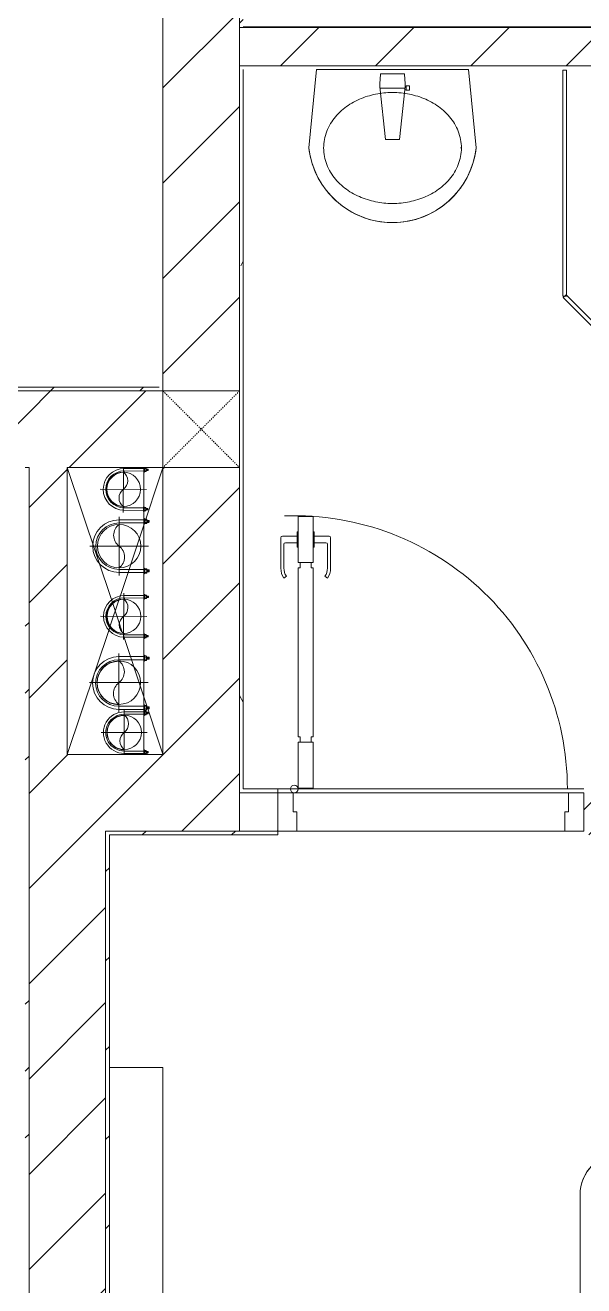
# Model space of a CAD drawing. Header units: millimetres. Extents: x 5357 to 201988, y -16345 to 109895.
# Drawn here: x 118492 to 119953, y 19149 to 22443 of the extents above; entities that cross this region are included whole.
import ezdxf

# ---------------------------------------------------------------- set-up
doc = ezdxf.new("R2010")
doc.units = ezdxf.units.MM
doc.linetypes.add('Dash', pattern=[6, 3, -3])
doc.linetypes.add('IMPORT-CENTER _3_', pattern=[10.16, 6.35, -1.27, 1.27, -1.27])
for name, color, linetype, lineweight in [('0-1', 7, 'Continuous', 5), ('0-2', 53, 'Continuous', 9), ('A-CLNG', 13, 'Continuous', 9), ('A-DETL-GENF-1', 53, 'Continuous', 9), ('A-DETL-GENF-6', 1, 'Continuous', 9), ('A-DOOR-1', 53, 'Continuous', 9), ('A-FLOR', 192, 'Continuous', 9), ('A-FLOR-1', 10, 'Continuous', 9), ('A-FLOR-2', 53, 'Continuous', 9), ('A-GLAZ-CURT-1', 53, 'Continuous', 9), ('A-WALL', 113, 'Continuous', 9), ('A-WALL-1', 9, 'Continuous', 18), ('A-WALL-2', 53, 'Continuous', 9), ('A-WALL-4', 113, 'Continuous', 18), ('A-WALL-PATT-1', 10, 'Continuous', 9), ('A-WALL-PATT-2', 53, 'Continuous', 9), ('A-WALL-PATT-3', 111, 'Continuous', 9), ('G-IMPT', 8, 'Continuous', 9), ('G-IMPT-2', 8, 'IMPORT-CENTER _3_', 9), ('I-FURN-1', 53, 'Continuous', 9), ('I-WALL-1', 9, 'Continuous', 18), ('I-WALL-2', 53, 'Continuous', 9), ('I-WALL-3', 2, 'Continuous', 18), ('M-EQPM', 50, 'Continuous', 9), ('P-SANR-FIXT-1', 53, 'Continuous', 9), ('P-SANR-FIXT-2', 221, 'Continuous', 9), ('S-COLS', 52, 'Continuous', 9), ('S-COLS-5', 52, 'Continuous', 18), ('S-COLS-6', 52, 'Dash', 9), ('S-COLS-HDLN', 52, 'Dash', 9), ('S-STRS', 31, 'Continuous', 9)]:
    doc.layers.add(name, color=color, linetype=linetype, lineweight=lineweight)
pattern_1 = [(45, (0, 0), (-124.4508, 124.4508), [])]
pattern_2 = [(45, (0, 0), (-116.67262, 116.67262), [])]
pattern_3 = [(0, (0, 0), (894.08, 223.52), [73.762, -596.798, 73.762, -596.798, -3576.32]), (0, (0, 0), (894.08, 223.52), [-1341.12, 73.762, -1267.358, 73.762, -596.798, -1564.64]), (0, (0, 0), (894.08, 223.52), [-3352.8, 73.762, -373.278, 73.762, -1043.838]), (120, (335.28, 111.76), (-640.614, 662.536), [73.762, -596.798, 73.762, -4173.118]), (120, (335.28, 111.76), (-640.614, 662.536), [-744.322, -596.798, 73.762, -1267.358, -2235.2]), (120, (335.28, 111.76), (-640.614, 662.536), [-2682.24, 73.762, -596.798, 73.762, -1490.878]), (120, (335.28, 111.76), (-640.614, 662.536), [-3426.562, -373.278, 73.762, -1043.838]), (240, (447.04, 558.8), (-253.466, -886.056), [73.762, -596.798, 73.762, -4173.118]), (240, (447.04, 558.8), (-253.466, -886.056), [-744.322, -596.798, 73.762, -1267.358, -2235.2]), (240, (447.04, 558.8), (-253.466, -886.056), [-2682.24, 73.762, -596.798, 73.762, -1490.878]), (240, (447.04, 558.8), (-253.466, -886.056), [-3426.562, -373.278, 73.762, -1043.838])]

# ---------------------------------------------------------------- blocks, each defined once
blk = doc.blocks.new('NCV_TKTC_KET CAU_rvt-1-TKCS_MB SÂN ĐƯỜNG NỘI BỘ')
at = {"layer": 'A-FLOR-1'}
for p, q in [((118852.6, 22438.4), (118852.6, 24197.4)), ((118852.6, 21486.9), (118852.6, 22438.4)), ((118852.6, 22438.4), (118852.6, 21486.9)), ((122852.2, 22438.4), (119062.6, 22438.4)), ((119062.6, 22438.4), (122852.2, 22438.4)), ((119062.6, 22438.4), (122852.2, 22438.4)), ((122852.2, 22438.4), (119062.6, 22438.4)), ((118842.5, 21486.9), (118852.5, 21486.9)), ((118852.5, 21486.9), (118842.5, 21486.9)), ((118502.6, 20336.9), (118502.6, 21286.9)), ((118502.6, 19716.9), (118502.6, 20336.9)), ((119152.6, 20336.9), (119202.6, 20336.9)), ((119202.6, 20336.9), (119152.6, 20336.9)), ((119202.6, 20336.9), (119152.6, 20336.9)), ((119152.6, 20336.9), (119202.6, 20336.9)), ((119202.6, 20336.9), (119902.6, 20336.9)), ((119902.6, 20336.9), (119202.6, 20336.9)), ((119902.6, 20336.9), (119202.6, 20336.9)), ((119202.6, 20336.9), (119902.6, 20336.9)), ((118502.6, 19160.4), (118502.6, 19456.9))]:
    blk.add_line(p, q, dxfattribs=at)
blk = doc.blocks.new('DOOR_CW_01 CANH MO-PANEL KINH - DIG_02-800x2200-CỬA NHÔM KÍNH-400864-TKCS_MB SÂN ĐƯỜNG NỘI BỘ')
at = {"layer": 'A-DETL-GENF-1'}
for p, q in [((-347, 772), (-307, 772)), ((-347, 652), (-347, 772)), ((-307, 772), (-307, 652)), ((-349, 731.8), (-347, 731.8)), ((-349, 692.2), (-349, 731.8)), ((-347, 692.2), (-347, 731.8)), ((-307, 692.2), (-307, 731.8)), ((-305, 731.8), (-307, 731.8)), ((-305, 692.2), (-305, 731.8)), ((-392, 637), (-392, 716.5)), ((-349, 720.5), (-388, 720.5)), ((-384, 699.5), (-384, 637)), ((-349, 703.5), (-380, 703.5)), ((-347, 692.2), (-349, 692.2)), ((-307, 692.2), (-305, 692.2)), ((-305, 720.5), (-266, 720.5)), ((-305, 703.5), (-274, 703.5)), ((-270, 699.5), (-270, 637)), ((-262, 637), (-262, 716.5)), ((-307, 652), (-347, 652)), ((-347, 638), (-341, 638)), ((-347, 638), (-347, 196)), ((-313, 652), (-341, 652)), ((-341, 652), (-341, 638)), ((-313, 638), (-313, 652)), ((-307, 638), (-313, 638)), ((-307, 196), (-307, 638)), ((-383.9, 611.2), (-377.3, 615.8)), ((-270.1, 611.2), (-276.7, 615.8)), ((-347, 196), (-341, 196)), ((-307, 182), (-347, 182)), ((-347, 182), (-347, 62)), ((-341, 196), (-341, 182)), ((-341, 182), (-313, 182)), ((-307, 196), (-313, 196)), ((-313, 182), (-313, 196)), ((-307, 62), (-307, 182)), ((-347, 62), (-307, 62))]:
    blk.add_line(p, q, dxfattribs=at)
blk.add_circle((-357, 60), 10, dxfattribs=at)
for centre, radius, start, end in [((-357, 60), 714, 360, 92), ((-388, 716.5), 4, 90, 180), ((-380, 699.5), 4, 90, 180), ((-274, 699.5), 4, 0, 90), ((-266, 716.5), 4, 0, 90), ((-347, 637), 45, 180, 215), ((-347, 637), 37, 180, 215), ((-307, 637), 37, 325, 0), ((-307, 637), 45, 325, 0)]:
    blk.add_arc(centre, radius, start, end, dxfattribs=at)
at = {"layer": 'A-DOOR-1'}
for p, q in [((-360, 50), (-400, 50)), ((-400, 50), (-400, -50)), ((-360, 0), (-360, 50)), ((-357, 50), (-332, 50)), ((400, 50), (360, 50)), ((360, 50), (360, 0)), ((400, -50), (400, 50)), ((-350, 0), (-360, 0)), ((-350, -50), (-350, 0)), ((360, 0), (350, 0)), ((350, 0), (350, -50)), ((-400, -50), (-350, -50)), ((350, -50), (400, -50))]:
    blk.add_line(p, q, dxfattribs=at)
blk = doc.blocks.new('bonruatreo - Chậu rửa-V164-TKCS_MB SÂN ĐƯỜNG NỘI BỘ')
at = {"layer": 'P-SANR-FIXT-1'}
for p, q in [((-218.6, 205), (-198.4, 0)), ((-177.8, 205), (-180.6, 205)), ((198.4, 0), (218.6, 205)), ((-198.4, 0), (198.4, 0)), ((165, 0), (-165, 0))]:
    blk.add_line(p, q, dxfattribs=at)
at = {"layer": 'P-SANR-FIXT-1', "flags": 128}
blk.add_lwpolyline([(-218.6, 205), (-217.4, 213.7), (-215.9, 222.4), (-214, 231), (-211.8, 239.5), (-209.3, 247.9), (-206.4, 256.2), (-203.2, 264.4), (-199.6, 272.5), (-195.8, 280.4), (-191.6, 288.1), (-187.1, 295.7), (-182.3, 303.1), (-177.3, 310.3), (-171.9, 317.3), (-166.3, 324.1), (-160.4, 330.6), (-154.2, 336.9), (-147.8, 342.9), (-141.2, 348.7), (-134.3, 354.2), (-127.3, 359.4), (-120, 364.4), (-112.5, 369), (-104.9, 373.4), (-97.1, 377.4), (-89.1, 381.2), (-81, 384.6), (-72.7, 387.6), (-64.4, 390.4), (-55.9, 392.8), (-47.3, 394.8), (-38.7, 396.6), (-30, 397.9), (-21.3, 399), (-12.5, 399.6), (-3.7, 400), (5.1, 399.9), (13.9, 399.6), (22.6, 398.8), (31.4, 397.8), (40.1, 396.3), (48.7, 394.5), (57.2, 392.4), (65.7, 390), (74, 387.2), (82.2, 384.1), (90.3, 380.6), (98.3, 376.8), (106.1, 372.7), (113.7, 368.3), (121.1, 363.6), (128.4, 358.7), (135.4, 353.4), (142.2, 347.8), (148.8, 342), (155.2, 335.9), (161.3, 329.6), (167.2, 323), (172.8, 316.2), (178.1, 309.2), (183.1, 302), (187.8, 294.6), (192.2, 287), (196.4, 279.2), (200.2, 271.3), (203.7, 263.2), (206.8, 255), (209.7, 246.6), (212.2, 238.2), (214.3, 229.7), (216.1, 221.1), (217.6, 212.4), (218.6, 205)], dxfattribs=at)
at = {"layer": 'P-SANR-FIXT-1'}
blk.add_arc((0, 180), 220, 6.525, 173.475, dxfattribs=at)
for points in [[(-180, 205), (-180, 212.4), (-178.6, 227.3), (-172.4, 248.8), (-162.5, 268.9), (-149.4, 287), (-133.8, 303), (-116.1, 316.6), (-96.9, 327.9), (-76.5, 336.8), (-55.2, 343.5), (-33.3, 347.9), (-11.2, 350.1), (3.7, 350.1), (11.1, 349.7)], [(11.1, 60.3), (3.7, 59.9), (-11.2, 59.9), (-33.3, 62.1), (-55.2, 66.5), (-76.5, 73.2), (-96.9, 82.1), (-116.1, 93.4), (-133.8, 107), (-149.4, 123), (-162.5, 141.1), (-172.4, 161.2), (-178.6, 182.7), (-180, 197.6), (-180, 205)]]:
    blk.add_open_spline(points, degree=3, dxfattribs=at)
for points, knots in [([(12, 349.7), (19.1, 349.3), (33.6, 347.8), (55.2, 343.5), (76.5, 336.8), (96.9, 327.9), (116.1, 316.6), (133.8, 302.9), (149.5, 287), (162.5, 268.8), (172.4, 248.8), (178.6, 227.3), (180, 212.4), (180, 205)], [-0.4765971, -0.4765971, -0.4765971, -0.4765971, -0.4347826, -0.3913043, -0.3478261, -0.3043478, -0.2608696, -0.2173913, -0.173913, -0.1304348, -0.0869565, -0.0434783, 0, 0, 0, 0]), ([(180, 205), (180, 197.6), (178.6, 182.7), (172.4, 161.2), (162.5, 141.2), (149.5, 123), (133.8, 107.1), (116.1, 93.4), (96.9, 82.1), (76.5, 73.2), (55.2, 66.5), (33.6, 62.2), (19.1, 60.7), (12, 60.3)], [-1, -1, -1, -1, -0.9565217, -0.9130435, -0.8695652, -0.826087, -0.7826087, -0.7391304, -0.6956522, -0.6521739, -0.6086957, -0.5652174, -0.5234029, -0.5234029, -0.5234029, -0.5234029])]:
    blk.add_open_spline(points, degree=3, knots=knots, dxfattribs=at)
at = {"layer": 'P-SANR-FIXT-2'}
for p, q in [((-18.5, 182.5), (-32.2, 52.9)), ((18.5, 182.5), (-18.5, 182.5)), ((33, 45.4), (18.5, 182.5)), ((-35.6, 54.2), (-44.7, 54.2)), ((-44.7, 54.2), (-44.7, 42.8)), ((-44.7, 42.8), (-35.6, 42.8)), ((-35.6, 52.9), (-35.6, 54.2)), ((-32.2, 52.9), (-35.6, 52.9)), ((-35.6, 44.2), (-35.6, 52.9)), ((-35.6, 42.8), (-35.6, 44.2)), ((-35.6, 44.2), (-33.1, 44.2)), ((-32.2, 52.9), (-33.1, 44.2)), ((-33, 37.3), (-31.4, 12.2)), ((32.7, 48.5), (-32.7, 48.5)), ((31.4, 12.2), (33, 37.3)), ((-30.2, 11), (30.2, 11))]:
    blk.add_line(p, q, dxfattribs=at)
for centre, radius, start, end in [((5.5, 41.4), 38.7, 175.8543, 186.034), ((-5.5, 41.4), 38.7, 353.966, 6.034), ((-30.1, 12.3), 1.3, 183.5997, 268.7722), ((30.1, 12.3), 1.3, 271.2278, 356.4003)]:
    blk.add_arc(centre, radius, start, end, dxfattribs=at)
blk = doc.blocks.new('System Panel - Glazed-850632-TKCS_MB SÂN ĐƯỜNG NỘI BỘ')
at = {"layer": 'A-GLAZ-CURT-1'}
for p, q in [((295.3, 5), (-295.3, 5)), ((-295.3, 5), (-295.3, -5)), ((295.3, -5), (295.3, 5)), ((-295.3, -5), (295.3, -5))]:
    blk.add_line(p, q, dxfattribs=at)
blk = doc.blocks.new('System Panel - Glazed-850633-TKCS_MB SÂN ĐƯỜNG NỘI BỘ')
at = {"layer": 'A-GLAZ-CURT-1'}
for p, q in [((316.6, 5), (-316.6, 5)), ((-316.6, 5), (-316.6, -5)), ((316.6, -5), (316.6, 5)), ((-316.6, -5), (316.6, -5))]:
    blk.add_line(p, q, dxfattribs=at)
blk = doc.blocks.new('GIUONG NGU-2TAB-1600x2000 - GIUONG NGU-2TAB-1600x2000-842839-TKCS_MB SÂN ĐƯỜNG NỘI BỘ')
at = {"layer": 'I-FURN-1'}
for p, q in [((8.5, 0), (8.5, -50)), ((458.5, -50), (458.5, 0)), ((458.5, 0), (458.5, -50)), ((2108.2, -50), (2108.2, 0)), ((2108.2, 0), (2108.2, -50)), ((2558.2, -50), (2558.2, 0)), ((458.5, -50), (8.5, -50)), ((8.5, -50), (8.5, -450.3)), ((8.5, -50), (458.5, -50)), ((458.5, -50), (8.5, -50)), ((8.5, -50), (8.5, -450.3)), ((458.5, -450.3), (458.5, -50)), ((2108.2, -50), (458.5, -50)), ((458.5, -50), (458.5, -1938.9)), ((458.5, -50), (2108.2, -50)), ((458.5, -1938.9), (458.5, -50)), ((458.5, -450.3), (458.5, -50)), ((458.5, -50), (2108.2, -50)), ((2558.2, -50), (2108.2, -50)), ((2108.2, -50), (2108.2, -450.3)), ((2108.2, -1938.9), (2108.2, -50)), ((2108.2, -50), (2558.2, -50)), ((2108.2, -50), (2558.2, -50)), ((2108.2, -450.3), (2108.2, -50)), ((2108.2, -50), (2108.2, -1938.9)), ((2558.2, -450.3), (2558.2, -50)), ((2558.2, -50), (2558.2, -450.3)), ((233.5, -86.8), (233.5, -413.5)), ((2333.2, -86.8), (2333.2, -413.5)), ((508.5, -100), (2058.2, -100)), ((508.5, -1938.9), (508.5, -100)), ((2058.2, -100), (2058.2, -1938.9)), ((120.2, -250.2), (346.8, -250.2)), ((2446.5, -250.2), (2219.8, -250.2)), ((8.5, -450.3), (458.5, -450.3)), ((8.5, -450.3), (458.5, -450.3)), ((2108.2, -450.3), (2558.2, -450.3)), ((2558.2, -450.3), (2108.2, -450.3)), ((1997.1, -2000), (569.6, -2000)), ((569.6, -2050), (1997.1, -2050)), ((1997.1, -2050), (569.6, -2050))]:
    blk.add_line(p, q, dxfattribs=at)
for centre in [(233.5, -250.2), (2333.2, -250.2)]:
    blk.add_circle(centre, 150.7, dxfattribs=at)
for centre, radius, start, end in [((569.6, -1938.9), 111.1, 180, 270), ((569.6, -1938.9), 111.1, 180, 270), ((569.6, -1938.9), 61.1, 180, 270), ((1997.1, -1938.9), 111.1, 270, 360), ((1997.1, -1938.9), 61.1, 270, 0), ((1997.1, -1938.9), 111.1, 270, 0)]:
    blk.add_arc(centre, radius, start, end, dxfattribs=at)
blk = doc.blocks.new('NCV_TKTC_TANG 1_rvt-1-TKCS_MB SÂN ĐƯỜNG NỘI BỘ')
at = {"layer": 'A-WALL-PATT-1'}
h = blk.add_hatch(dxfattribs=at)
h.set_pattern_fill('FP_1', color=256, style=0, pattern_type=2)
h.set_pattern_definition(pattern_1)
h.paths.add_polyline_path([(122164.1, 22336.9), (122752.6, 22336.9), (122752.6, 22436.9), (120952.6, 22436.9), (120952.6, 22336.9), (121902.6, 22336.9)])
h.paths.add_polyline_path([(120348.4, 22336.9), (120852.6, 22336.9), (120852.6, 22436.9), (119052.6, 22436.9), (119052.6, 22336.9), (119902.6, 22336.9)])
h = blk.add_hatch(dxfattribs=at)
h.set_pattern_fill('FP_3', color=256, style=0, pattern_type=2)
h.set_pattern_definition(pattern_3)
h.paths.add_polyline_path([(119062.6, 20446.9), (119062.6, 22326.9), (119052.6, 22326.9), (119052.6, 20446.9), (119059.1, 20446.9)])
h = blk.add_hatch(dxfattribs=at)
h.set_pattern_fill('FP_3', color=256, style=0, pattern_type=2)
h.set_pattern_definition(pattern_3)
h.paths.add_polyline_path([(120349.9, 20436.9), (120852.6, 20436.9), (120852.6, 20446.9), (119952.6, 20446.9), (119952.6, 20436.9), (120348.4, 20436.9)])
h.paths.add_polyline_path([(119152.6, 20436.9), (119152.6, 20446.9), (119052.6, 20446.9), (119052.6, 20436.9), (119138, 20436.9)])
h = blk.add_hatch(dxfattribs=at)
h.set_pattern_fill('FP_1', color=256, style=0, pattern_type=2)
h.set_pattern_definition(pattern_1)
h.paths.add_polyline_path([(119052.6, 20336.9), (119152.6, 20336.9), (119152.6, 20436.9), (119052.6, 20436.9)])
h.paths.add_polyline_path([(120349.9, 20336.9), (120852.6, 20336.9), (120852.6, 20436.9), (119952.6, 20436.9), (119952.6, 20336.9), (120348.4, 20336.9)])
at = {"layer": 'A-WALL-PATT-2'}
h = blk.add_hatch(dxfattribs=at)
h.set_pattern_fill('FP_2', color=256, style=0, pattern_type=2)
h.set_pattern_definition(pattern_2)
h.paths.add_polyline_path([(119062.6, 22436.9), (119062.6, 24196.5), (119052.6, 24196.5), (119052.6, 22436.9)])
h.paths.add_polyline_path([(119062.6, 25286.5), (119062.6, 25436.9), (119052.6, 25436.9), (119053.2, 25286.5)])
h = blk.add_hatch(dxfattribs=at)
h.set_pattern_fill('FP_2', color=256, style=0, pattern_type=2)
h.set_pattern_definition(pattern_2)
h.paths.add_polyline_path([(120052.6, 20326.9), (122752.6, 20326.9), (122752.6, 20336.9), (119952.6, 20336.9), (119952.6, 20326.9)])
h.paths.add_polyline_path([(118702.6, 20326.9), (119152.6, 20326.9), (119152.6, 20336.9), (118702.6, 20336.9)])
h = blk.add_hatch(dxfattribs=at)
h.set_pattern_fill('FP_2', color=256, style=0, pattern_type=2)
h.set_pattern_definition(pattern_2)
h.paths.add_polyline_path([(118702.6, 17436.9), (118712.6, 17437.4), (118712.6, 20326.9), (118702.6, 20326.9), (118702.6, 17441.2)])
at = {"layer": 'A-FLOR-1'}
for p, q in [((120852.6, 22436.9), (119062.6, 22436.9)), ((119202.6, 20336.9), (119152.6, 20336.9)), ((119902.6, 20336.9), (119202.6, 20336.9))]:
    blk.add_line(p, q, dxfattribs=at)
at = {"layer": 'A-FLOR-2'}
for p, q in [((119912.6, 20436.9), (119192.6, 20436.9)), ((119202.6, 20336.9), (119902.6, 20336.9))]:
    blk.add_line(p, q, dxfattribs=at)
at = {"layer": 'A-WALL-1'}
for p, q in [((120852.6, 22436.9), (119052.6, 22436.9)), ((119052.6, 22436.9), (119052.6, 22336.9)), ((119052.6, 22336.9), (120852.6, 22336.9)), ((119052.6, 20436.9), (119052.6, 20336.9))]:
    blk.add_line(p, q, dxfattribs=at)
at = {"layer": 'A-WALL-2'}
for p, q in [((119152.6, 20436.9), (119052.6, 20436.9)), ((119052.6, 20436.9), (119152.6, 20436.9)), ((119052.6, 20336.9), (119152.6, 20336.9)), ((119152.6, 20336.9), (119052.6, 20336.9)), ((119902.6, 20336.9), (119202.6, 20336.9))]:
    blk.add_line(p, q, dxfattribs=at)
at = {"layer": 'I-WALL-1'}
for p, q in [((119052.6, 24196.5), (119052.6, 22436.9)), ((119052.6, 22436.9), (119062.6, 22436.9)), ((119052.6, 22326.9), (119052.6, 20446.9)), ((119062.6, 20446.9), (119062.6, 22326.9)), ((119052.6, 20446.9), (119052.6, 20436.9)), ((119152.6, 20446.9), (119062.6, 20446.9)), ((119152.6, 20436.9), (119152.6, 20446.9)), ((119052.6, 20336.9), (118702.6, 20336.9)), ((118702.6, 20336.9), (118702.6, 20326.9)), ((118702.6, 20326.9), (118702.6, 17436.9)), ((118712.6, 20326.9), (119152.6, 20326.9)), ((118712.6, 17446.9), (118712.6, 20326.9)), ((119152.6, 20326.9), (119152.6, 20336.9))]:
    blk.add_line(p, q, dxfattribs=at)
at = {"layer": 'I-WALL-2'}
blk.add_line((119152.6, 20446.9), (119952.6, 20446.9), dxfattribs=at)
at = {"layer": 'A-DOOR-1'}
blk.add_blockref('DOOR_CW_01 CANH MO-PANEL KINH - DIG_02-800x2200-CỬA NHÔM KÍNH-400864-TKCS_MB SÂN ĐƯỜNG NỘI BỘ', (119552.6, 20386.9), dxfattribs=at)
at = {"layer": 'A-GLAZ-CURT-1'}
for name, p, rotation in [('System Panel - Glazed-850632-TKCS_MB SÂN ĐƯỜNG NỘI BỘ', (119902.6, 22029.6), 270.0000000000008), ('System Panel - Glazed-850633-TKCS_MB SÂN ĐƯỜNG NỘI BỘ', (120126.4, 21510.4), 315.0000000000011)]:
    blk.add_blockref(name, p, dxfattribs=dict(at, rotation=rotation))
at = {"layer": 'I-FURN-1', "rotation": 180}
blk.add_blockref('GIUONG NGU-2TAB-1600x2000 - GIUONG NGU-2TAB-1600x2000-842839-TKCS_MB SÂN ĐƯỜNG NỘI BỘ', (122051, 17446.9), dxfattribs=at)
at = {"layer": 'P-SANR-FIXT-1', "rotation": 180}
blk.add_blockref('bonruatreo - Chậu rửa-V164-TKCS_MB SÂN ĐƯỜNG NỘI BỘ', (119452.6, 22326.9), dxfattribs=at)
blk = doc.blocks.new('TKTC_XREF_251221_MB TANG 1 - TKTC_XREF_260130_MB TANG 1_dwg_CUM U_DN100-4202112-TKCS_MB SÂN ĐƯỜNG NỘI BỘ')
at = {"layer": 'G-IMPT'}
for p, q in [((-79.1, 66.6), (-79.1, 63.4)), ((-76.6, 66.6), (-76.6, 63.4)), ((-74.6, 66.6), (-74.6, 63.4)), ((-72.7, 69.3), (-72.7, 60.7)), ((-66.9, 67.9), (-71.7, 67.9)), ((-66.9, 62.1), (-71.7, 62.1)), ((-65, 69), (0, 69)), ((-79.1, -63.4), (-79.1, -66.6)), ((-76.6, -63.4), (-76.6, -66.6)), ((-74.6, -63.4), (-74.6, -66.6)), ((-72.7, -60.7), (-72.7, -69.3)), ((-66.9, -62.1), (-71.7, -62.1)), ((-66.9, -67.9), (-71.7, -67.9)), ((-65, -69), (0, -69))]:
    blk.add_line(p, q, dxfattribs=at)
at = {"layer": 'G-IMPT', "flags": 128}
for points in [[(-72.7, 67.6), (-78.1, 67.6), (-78.1, 62.4), (-72.7, 62.4)], [(-71.7, 59.2), (-66.9, 59.2), (-66.9, 70.8), (-71.7, 70.8)], [(-66.9, 70.8), (-66.9, 72.7), (-65, 72.7), (-65, 57.3), (-66.9, 57.3), (-66.9, 59.2)], [(-65, 61), (0, 61), (0, 57)], [(-72.7, -62.4), (-78.1, -62.4), (-78.1, -67.6), (-72.7, -67.6)], [(-71.7, -70.8), (-66.9, -70.8), (-66.9, -59.2), (-71.7, -59.2)], [(-66.9, -59.2), (-66.9, -57.3), (-65, -57.3), (-65, -72.7), (-66.9, -72.7), (-66.9, -70.8)], [(-65, -61), (0, -61), (0, -57)]]:
    blk.add_lwpolyline(points, dxfattribs=at)
at = {"layer": 'G-IMPT'}
for centre, radius, start, end in [((-78.1, 66.6), 0.96, 90, 180), ((-78.1, 63.4), 0.96, 180, 270), ((-71.1, 69.3), 1.56, 112.6199, 247.3801), ((-67.9, 65), 4.8, 143.1301, 216.8699), ((-71.1, 60.7), 1.56, 112.6199, 247.3801), ((0, 0), 69, 270, 90), ((0, 0), 61, 270, 90), ((0, 0), 57, 270, 90), ((-78.1, -63.4), 0.96, 90, 180), ((-78.1, -66.6), 0.96, 180, 270), ((-71.1, -60.7), 1.56, 112.6199, 247.3801), ((-67.9, -65), 4.8, 143.1301, 216.8699), ((-71.1, -69.3), 1.56, 112.6199, 247.3801)]:
    blk.add_arc(centre, radius, start, end, dxfattribs=at)
blk = doc.blocks.new('TKTC_XREF_251221_MB TANG 1 - TKTC_XREF_260130_MB TANG 1_dwg_$cc-V273-TKCS_MB SÂN ĐƯỜNG NỘI BỘ')
at = {"layer": 'G-IMPT'}
blk.add_circle((0, 0), 0.5, dxfattribs=at)
for centre, radius, start, end in [((0, 0), 0.5, 90, 270), ((0.188, 0.25), 0.313, 126.8699, 233.1301), ((-0.188, -0.25), 0.313, 306.8699, 53.1301)]:
    blk.add_arc(centre, radius, start, end, dxfattribs=at)
at = {"layer": 'G-IMPT-2'}
for p, q in [((0, -0.634), (0, 0.673)), ((-0.673, 0), (0.673, 0))]:
    blk.add_line(p, q, dxfattribs=at)
blk = doc.blocks.new('TKTC_XREF_251221_MB TANG 1 - TKTC_XREF_260130_MB TANG 1_dwg_$cc-4202114-TKCS_MB SÂN ĐƯỜNG NỘI BỘ')
at = {"layer": 'G-IMPT'}
blk.add_circle((0, 0), 0.5, dxfattribs=at)
for centre, radius, start, end in [((0, 0), 0.5, 90, 270), ((0.188, 0.25), 0.313, 126.8699, 233.1301), ((-0.188, -0.25), 0.313, 306.8699, 53.1301)]:
    blk.add_arc(centre, radius, start, end, dxfattribs=at)
at = {"layer": 'G-IMPT-2'}
for p, q in [((0, -0.673), (0, 0.673)), ((-0.673, 0), (0.673, 0))]:
    blk.add_line(p, q, dxfattribs=at)
blk = doc.blocks.new('TKTC_XREF_251221_MB TANG 1 - TKTC_XREF_260130_MB TANG 1_dwg_CUM U_DN100-4202115-TKCS_MB SÂN ĐƯỜNG NỘI BỘ')
at = {"layer": 'G-IMPT'}
for p, q in [((-79.1, 66.6), (-79.1, 63.4)), ((-76.6, 66.6), (-76.6, 63.4)), ((-74.6, 66.6), (-74.6, 63.4)), ((-72.7, 69.3), (-72.7, 60.7)), ((-66.9, 67.9), (-71.7, 67.9)), ((-65, 69), (0, 69)), ((-66.9, 62.1), (-71.7, 62.1)), ((-79.1, -63.4), (-79.1, -66.6)), ((-76.6, -63.4), (-76.6, -66.6)), ((-74.6, -63.4), (-74.6, -66.6)), ((-72.7, -60.7), (-72.7, -69.3)), ((-66.9, -62.1), (-71.7, -62.1)), ((-66.9, -67.9), (-71.7, -67.9)), ((-65, -69), (0, -69))]:
    blk.add_line(p, q, dxfattribs=at)
at = {"layer": 'G-IMPT', "flags": 128}
for points in [[(-72.7, 67.6), (-78.1, 67.6), (-78.1, 62.4), (-72.7, 62.4)], [(-71.7, 59.2), (-66.9, 59.2), (-66.9, 70.8), (-71.7, 70.8)], [(-66.9, 70.8), (-66.9, 72.7), (-65, 72.7), (-65, 57.3), (-66.9, 57.3), (-66.9, 59.2)], [(-65, 61), (0, 61), (0, 57)], [(-72.7, -62.4), (-78.1, -62.4), (-78.1, -67.6), (-72.7, -67.6)], [(-71.7, -70.8), (-66.9, -70.8), (-66.9, -59.2), (-71.7, -59.2)], [(-66.9, -59.2), (-66.9, -57.3), (-65, -57.3), (-65, -72.7), (-66.9, -72.7), (-66.9, -70.8)], [(-65, -61), (0, -61), (0, -57)]]:
    blk.add_lwpolyline(points, dxfattribs=at)
at = {"layer": 'G-IMPT'}
for centre, radius, start, end in [((-78.1, 66.6), 0.96, 90, 180), ((-71.1, 69.3), 1.56, 112.6199, 247.3801), ((-67.9, 65), 4.8, 143.1301, 216.8699), ((0, 0), 69, 270, 90), ((-78.1, 63.4), 0.96, 180, 270), ((-71.1, 60.7), 1.56, 112.6199, 247.3801), ((0, 0), 61, 270, 90), ((0, 0), 57, 270, 90), ((-78.1, -63.4), 0.96, 90, 180), ((-71.1, -60.7), 1.56, 112.6199, 247.3801), ((-67.9, -65), 4.8, 143.1301, 216.8699), ((-78.1, -66.6), 0.96, 180, 270), ((-71.1, -69.3), 1.56, 112.6199, 247.3801)]:
    blk.add_arc(centre, radius, start, end, dxfattribs=at)
blk = doc.blocks.new('TKTC_XREF_251221_MB TANG 1 - TKTC_XREF_260130_MB TANG 1_dwg_$cc-V266-TKCS_MB SÂN ĐƯỜNG NỘI BỘ')
at = {"layer": 'G-IMPT'}
blk.add_circle((0, 0), 0.5, dxfattribs=at)
for centre, radius, start, end in [((0, 0), 0.5, 90, 270), ((0.188, 0.25), 0.313, 126.8699, 233.1301), ((-0.188, -0.25), 0.313, 306.8699, 53.1301)]:
    blk.add_arc(centre, radius, start, end, dxfattribs=at)
at = {"layer": 'G-IMPT-2'}
for p, q in [((0, -0.673), (0, 0.673)), ((-0.673, 0), (0.673, 0))]:
    blk.add_line(p, q, dxfattribs=at)
blk = doc.blocks.new('TKTC_XREF_251221_MB TANG 1 - TKTC_XREF_260130_MB TANG 1_dwg_$cc-4202116-TKCS_MB SÂN ĐƯỜNG NỘI BỘ')
at = {"layer": 'G-IMPT'}
blk.add_circle((0, 0), 0.5, dxfattribs=at)
for centre, radius, start, end in [((0, 0), 0.5, 90, 270), ((0.188, 0.25), 0.313, 126.8699, 233.1301), ((-0.188, -0.25), 0.313, 306.8699, 53.1301)]:
    blk.add_arc(centre, radius, start, end, dxfattribs=at)
at = {"layer": 'G-IMPT-2'}
for p, q in [((0, -0.673), (0, 0.673)), ((-0.673, 0), (0.673, 0))]:
    blk.add_line(p, q, dxfattribs=at)
blk = doc.blocks.new('TKTC_XREF_251221_MB TANG 1 - TKTC_XREF_260130_MB TANG 1_dwg_CUM U_DN100-V274-TKCS_MB SÂN ĐƯỜNG NỘI BỘ')
at = {"layer": 'G-IMPT'}
for p, q in [((-79.1, 66.6), (-79.1, 63.4)), ((-76.6, 66.6), (-76.6, 63.4)), ((-74.6, 66.6), (-74.6, 63.4)), ((-72.7, 69.3), (-72.7, 60.7)), ((-66.9, 67.9), (-71.7, 67.9)), ((-66.9, 62.1), (-71.7, 62.1)), ((-65, 69), (0, 69)), ((-79.1, -63.4), (-79.1, -66.6)), ((-76.6, -63.4), (-76.6, -66.6)), ((-74.6, -63.4), (-74.6, -66.6)), ((-72.7, -60.7), (-72.7, -69.3)), ((-66.9, -62.1), (-71.7, -62.1)), ((-66.9, -67.9), (-71.7, -67.9)), ((-66.9, -72.7), (-66.9, -70.8)), ((-65, -69), (0, -69))]:
    blk.add_line(p, q, dxfattribs=at)
at = {"layer": 'G-IMPT', "flags": 128}
for points in [[(-72.7, 67.6), (-78.1, 67.6), (-78.1, 62.4), (-72.7, 62.4)], [(-71.7, 59.2), (-66.9, 59.2), (-66.9, 70.8), (-71.7, 70.8)], [(-66.9, 70.8), (-66.9, 72.7), (-65, 72.7), (-65, 57.3), (-66.9, 57.3), (-66.9, 59.2)], [(-65, 61), (0, 61), (0, 57)], [(-72.7, -62.4), (-78.1, -62.4), (-78.1, -67.6), (-72.7, -67.6)], [(-71.7, -70.8), (-66.9, -70.8), (-66.9, -59.2), (-71.7, -59.2)], [(-66.9, -59.2), (-66.9, -57.3), (-65, -57.3), (-65, -72.6)], [(-65, -61), (0, -61), (0, -57)]]:
    blk.add_lwpolyline(points, dxfattribs=at)
at = {"layer": 'G-IMPT'}
for centre, radius, start, end in [((-78.1, 66.6), 0.96, 90, 180), ((-78.1, 63.4), 0.96, 180, 270), ((-71.1, 69.3), 1.56, 112.6199, 247.3801), ((-67.9, 65), 4.8, 143.1301, 216.8699), ((-71.1, 60.7), 1.56, 112.6199, 247.3801), ((0, 0), 69, 270, 90), ((0, 0), 61, 270, 90), ((0, 0), 57, 270, 90), ((-78.1, -63.4), 0.96, 90, 180), ((-78.1, -66.6), 0.96, 180, 270), ((-71.1, -60.7), 1.56, 112.6199, 247.3801), ((-67.9, -65), 4.8, 143.1301, 216.8699), ((-71.1, -69.3), 1.56, 112.6199, 247.3801)]:
    blk.add_arc(centre, radius, start, end, dxfattribs=at)
blk = doc.blocks.new('TKTC_XREF_251221_MB TANG 1 - TKTC_XREF_260130_MB TANG 1_dwg_$cc-V275-TKCS_MB SÂN ĐƯỜNG NỘI BỘ')
at = {"layer": 'G-IMPT'}
blk.add_circle((0, 0), 0.5, dxfattribs=at)
for centre, radius, start, end in [((0, 0), 0.5, 90, 270), ((0.188, 0.25), 0.313, 126.8699, 233.1301), ((-0.188, -0.25), 0.313, 306.8699, 53.1301)]:
    blk.add_arc(centre, radius, start, end, dxfattribs=at)
at = {"layer": 'G-IMPT-2'}
for p, q in [((0, -0.673), (0, 0.645)), ((-0.673, 0), (0.673, 0))]:
    blk.add_line(p, q, dxfattribs=at)
blk = doc.blocks.new('TKTC_XREF_251221_MB TANG 1 - TKTC_XREF_260130_MB TANG 1_dwg-4202109-TKCS_MB SÂN ĐƯỜNG NỘI BỘ')
at = {"layer": 'G-IMPT'}
blk.add_line((-84299.2, -380809.9), (-84299.2, -380059.8), dxfattribs=at)
at = {"layer": 'G-IMPT', "flags": 128}
blk.add_lwpolyline([(-84299.2, -380059.8), (-84349, -380059.8), (-84349, -380809.7)], dxfattribs=at)
at = {"extrusion": (0, 0, -1)}
for name, p, xscale, yscale, zscale, rotation in [('TKTC_XREF_251221_MB TANG 1 - TKTC_XREF_260130_MB TANG 1_dwg_$cc-V273-TKCS_MB SÂN ĐƯỜNG NỘI BỘ', (84402.6, -380116.8), 90.00000000005107, 90.00000000005107, -90.00000000005109, 180.3740267799373), ('TKTC_XREF_251221_MB TANG 1 - TKTC_XREF_260130_MB TANG 1_dwg_CUM U_DN100-4202115-TKCS_MB SÂN ĐƯỜNG NỘI BỘ', (84413.8, -380265.2), 0.9974999999999965, 0.9974999999999965, -0.9974999999999965, 0.0009913385626578414), ('TKTC_XREF_251221_MB TANG 1 - TKTC_XREF_260130_MB TANG 1_dwg_$cc-4202116-TKCS_MB SÂN ĐƯỜNG NỘI BỘ', (84402, -380448.6), 90.00000000005107, 90.00000000005107, -90.00000000005109, 180.3740267799373), ('TKTC_XREF_251221_MB TANG 1 - TKTC_XREF_260130_MB TANG 1_dwg_$cc-V266-TKCS_MB SÂN ĐƯỜNG NỘI BỘ', (84414.3, -380621.9), 113.7150000000091, 113.7150000000091, -113.7150000000091, 179.9990086636432), ('TKTC_XREF_251221_MB TANG 1 - TKTC_XREF_260130_MB TANG 1_dwg_CUM U_DN100-4202115-TKCS_MB SÂN ĐƯỜNG NỘI BỘ', (84414.3, -380622.8), 0.9975000000000005, 0.9975000000000005, -0.9975000000000005, 0.000991338195008684), ('TKTC_XREF_251221_MB TANG 1 - TKTC_XREF_260130_MB TANG 1_dwg_$cc-V275-TKCS_MB SÂN ĐƯỜNG NỘI BỘ', (84400.4, -380751.8), 89.77500000000572, 89.77500000000572, -89.77500000000572, 180.0009685526747), ('TKTC_XREF_251221_MB TANG 1 - TKTC_XREF_260130_MB TANG 1_dwg_CUM U_DN100-V274-TKCS_MB SÂN ĐƯỜNG NỘI BỘ', (84400.4, -380752.5), 0.7875000000000006, 0.7875000000000006, -0.7875000000000006, 0.002951227274326912)]:
    blk.add_blockref(name, p, dxfattribs=dict(at, xscale=xscale, yscale=yscale, zscale=zscale, rotation=rotation))
for name, p, xscale, yscale, zscale, rotation in [('TKTC_XREF_251221_MB TANG 1 - TKTC_XREF_260130_MB TANG 1_dwg_CUM U_DN100-4202112-TKCS_MB SÂN ĐƯỜNG NỘI BỘ', (-84400.7, -380116.8), 0.7894736842105242, 0.7894736842105242, 0.7894736842105242, 179.6259732184666), ('TKTC_XREF_251221_MB TANG 1 - TKTC_XREF_260130_MB TANG 1_dwg_$cc-4202114-TKCS_MB SÂN ĐƯỜNG NỘI BỘ', (-84413.8, -380265.2), 113.7150000000092, 113.7150000000092, 113.7150000000092, 359.9990086636432), ('TKTC_XREF_251221_MB TANG 1 - TKTC_XREF_260130_MB TANG 1_dwg_CUM U_DN100-4202112-TKCS_MB SÂN ĐƯỜNG NỘI BỘ', (-84400.1, -380448.6), 0.7894736842105242, 0.7894736842105242, 0.7894736842105242, 179.6259732184666)]:
    blk.add_blockref(name, p, dxfattribs=dict(xscale=xscale, yscale=yscale, zscale=zscale, rotation=rotation))
blk = doc.blocks.new('TKTC_XREF_251221_MB TANG 1 - TKTC_XREF_251221_MB TANG 1-2038492-TKCS_MB SÂN ĐƯỜNG NỘI BỘ')
blk.add_blockref('TKTC_XREF_251221_MB TANG 1 - TKTC_XREF_260130_MB TANG 1_dwg-4202109-TKCS_MB SÂN ĐƯỜNG NỘI BỘ', (169499.1, 384109.7))
blk = doc.blocks.new('G1_SOF - BO TRU - 200x200-3051103-TKCS_MB SÂN ĐƯỜNG NỘI BỘ')
at = {"layer": 'S-COLS-HDLN'}
for p, q in [((-100, -100), (100, 100)), ((100, -100), (-100, 100))]:
    blk.add_line(p, q, dxfattribs=at)

msp = doc.modelspace()

# ---------------------------------------------------------------- hatches: boundary and pattern name
at = {"layer": 'A-DETL-GENF-6'}
h = msp.add_hatch(dxfattribs=at)
h.set_pattern_fill('FP_10', color=256, style=0, pattern_type=2)
h.set_pattern_definition([(45, (0, 0), (-493.914, 493.914), []), (45, (174.6, 0), (0, 987.828), []), (45, (-174.6, 0), (0, 987.828), [])])
h.paths.add_polyline_path([(118502.5, 17236.9), (118502.5, 21286.9), (118492.5, 21286.9), (118492.5, 17236.9)])
at = {"layer": 'A-WALL-PATT-3'}
h = msp.add_hatch(dxfattribs=at)
h.set_pattern_fill('FP_1', color=256, style=0, pattern_type=2)
h.set_pattern_definition(pattern_1)
h.paths.add_polyline_path([(118852.6, 21486.9), (119052.6, 21486.9), (119052.6, 24197.4), (118852.6, 24197.4), (118852.6, 21626.1)])
h.paths.add_polyline_path([(118852.6, 25287.4), (119052.6, 25287.4), (119052.6, 25436.9), (118852.6, 25436.9)])
h = msp.add_hatch(dxfattribs=at)
h.set_pattern_fill('FP_2', color=256, style=0, pattern_type=2)
h.set_pattern_definition(pattern_2)
h.paths.add_polyline_path([(116202.6, 21486.9), (116862.5, 21486.9), (116860.3, 21496.9), (116202.6, 21496.9)])
h.paths.add_polyline_path([(118842.5, 21486.9), (118842.5, 21496.9), (118152.5, 21496.9), (118152.5, 21486.9), (118714.9, 21486.9)])
h = msp.add_hatch(dxfattribs=at)
h.set_pattern_fill('FP_1', color=256, style=0, pattern_type=2)
h.set_pattern_definition(pattern_1)
h.paths.add_polyline_path([(116717.1, 21286.9), (116862.5, 21286.9), (116862.5, 21486.9), (116302.6, 21486.9), (116302.6, 21286.9), (116452.6, 21286.9)])
h.paths.add_polyline_path([(118502.6, 21286.9), (118502.6, 21486.9), (118152.5, 21486.9), (118152.5, 21286.9), (118502.5, 21286.9)])
h = msp.add_hatch(dxfattribs=at)
h.set_pattern_fill('FP_1', color=256, style=0, pattern_type=2)
h.set_pattern_definition(pattern_1)
h.paths.add_polyline_path([(118602.6, 21286.9), (118852.6, 21287.6), (118852.5, 21486.9), (118502.6, 21486.9), (118502.6, 21286.9), (118532.8, 21286.9)])
h = msp.add_hatch(dxfattribs=at)
h.set_pattern_fill('FP_1', color=256, style=0, pattern_type=2)
h.set_pattern_definition(pattern_1)
h.paths.add_polyline_path([(118523.6, 20536.9), (118602.6, 20536.9), (118602.6, 21286.9), (118502.6, 21286.9), (118502.6, 20536.9)])
h = msp.add_hatch(dxfattribs=at)
h.set_pattern_fill('FP_1', color=256, style=0, pattern_type=2)
h.set_pattern_definition(pattern_1)
h.paths.add_polyline_path([(118853, 20536.9), (119052.6, 20536.9), (119052.6, 21286.9), (118852.6, 21286.8), (118852.6, 20536.9)])
h = msp.add_hatch(dxfattribs=at)
h.set_pattern_fill('FP_1', color=256, style=0, pattern_type=2)
h.set_pattern_definition(pattern_1)
h.paths.add_polyline_path([(118702.6, 20336.9), (119052.6, 20336.9), (119052.6, 20536.9), (118502.6, 20536.9), (118502.6, 20336.9), (118663.7, 20336.9)])
h = msp.add_hatch(dxfattribs=at)
h.set_pattern_fill('FP_1', color=256, style=0, pattern_type=2)
h.set_pattern_definition(pattern_1)
h.paths.add_polyline_path([(118702.6, 17436.9), (118702.6, 20336.9), (118502.6, 20336.9), (118502.6, 17436.9)])

# ---------------------------------------------------------------- linework, layer by layer
at = {"layer": '0-2'}
for p, q in [((118720.3, 20934.3), (118602.6, 21286.9)), ((118738.6, 20944.3), (118852.6, 21285.7)), ((118714.7, 20872.8), (118737.3, 20940.4)), ((118747.2, 20853.6), (118721.4, 20931.2)), ((118737.6, 20941.3), (118738.6, 20944.3)), ((118602.6, 20536.9), (118713.5, 20869.2)), ((118852.6, 20538.2), (118748.4, 20850.3))]:
    msp.add_line(p, q, dxfattribs=at)
at = {"layer": 'A-CLNG'}
for p, q in [((118712.6, 19718.9), (118852.6, 19718.9)), ((118852.6, 19718.9), (118852.6, 18946.9))]:
    msp.add_line(p, q, dxfattribs=at)
at = {"layer": 'A-FLOR'}
msp.add_line((118852.5, 25436.9), (118852.5, 21486.9), dxfattribs=at)
at = {"layer": 'A-WALL'}
for p, q in [((118852.6, 24197.4), (118852.6, 21286.9)), ((118502.6, 21486.9), (118152.5, 21486.9)), ((118852.6, 21486.9), (119052.6, 21486.9)), ((118502.5, 21286.9), (118492.5, 21286.9)), ((118502.5, 20536.9), (118502.5, 21286.9)), ((118502.6, 21286.9), (118502.6, 20536.9)), ((119052.6, 21286.9), (118852.6, 21286.9))]:
    msp.add_line(p, q, dxfattribs=at)
at = {"layer": 'A-WALL-4'}
for p, q in [((119052.6, 21486.9), (119052.6, 24197.4)), ((118852.6, 21486.9), (118502.6, 21486.9)), ((118602.6, 21286.9), (118852.6, 21286.9)), ((118602.6, 20536.9), (118602.6, 21286.9)), ((118852.6, 21286.9), (118852.6, 20536.9)), ((119052.6, 20336.9), (119052.6, 21286.9)), ((118502.5, 17236.9), (118502.5, 20536.9)), ((118502.6, 20536.9), (118502.6, 17436.9)), ((118852.6, 20536.9), (118602.6, 20536.9)), ((118702.6, 17436.9), (118702.6, 20336.9)), ((118702.6, 20336.9), (119052.6, 20336.9))]:
    msp.add_line(p, q, dxfattribs=at)
at = {"layer": 'I-WALL-3'}
msp.add_line((118842.5, 21496.9), (118152.5, 21496.9), dxfattribs=at)
at = {"layer": 'S-COLS'}
for p, q in [((119052.6, 21486.9), (118852.6, 21486.9)), ((118852.6, 21486.9), (118852.6, 21286.9)), ((118852.6, 21286.9), (119052.6, 21286.9))]:
    msp.add_line(p, q, dxfattribs=at)
at = {"layer": 'S-COLS-5'}
msp.add_line((119052.6, 21286.9), (119052.6, 21486.9), dxfattribs=at)
at = {"layer": 'S-STRS'}
msp.add_line((118502.6, 19456.9), (118502.6, 19716.9), dxfattribs=at)

# ---------------------------------------------------------------- block references
at = {"layer": '0-1'}
for name in ['NCV_TKTC_KET CAU_rvt-1-TKCS_MB SÂN ĐƯỜNG NỘI BỘ', 'NCV_TKTC_TANG 1_rvt-1-TKCS_MB SÂN ĐƯỜNG NỘI BỘ']:
    msp.add_blockref(name, (0, 0), dxfattribs=at)
at = {"layer": 'M-EQPM'}
msp.add_blockref('TKTC_XREF_251221_MB TANG 1 - TKTC_XREF_251221_MB TANG 1-2038492-TKCS_MB SÂN ĐƯỜNG NỘI BỘ', (33652.6, 17236.9), dxfattribs=at)
at = {"layer": 'S-COLS-6', "rotation": 180}
msp.add_blockref('G1_SOF - BO TRU - 200x200-3051103-TKCS_MB SÂN ĐƯỜNG NỘI BỘ', (118952.6, 21386.9), dxfattribs=at)

doc.saveas('drawing.dxf')
